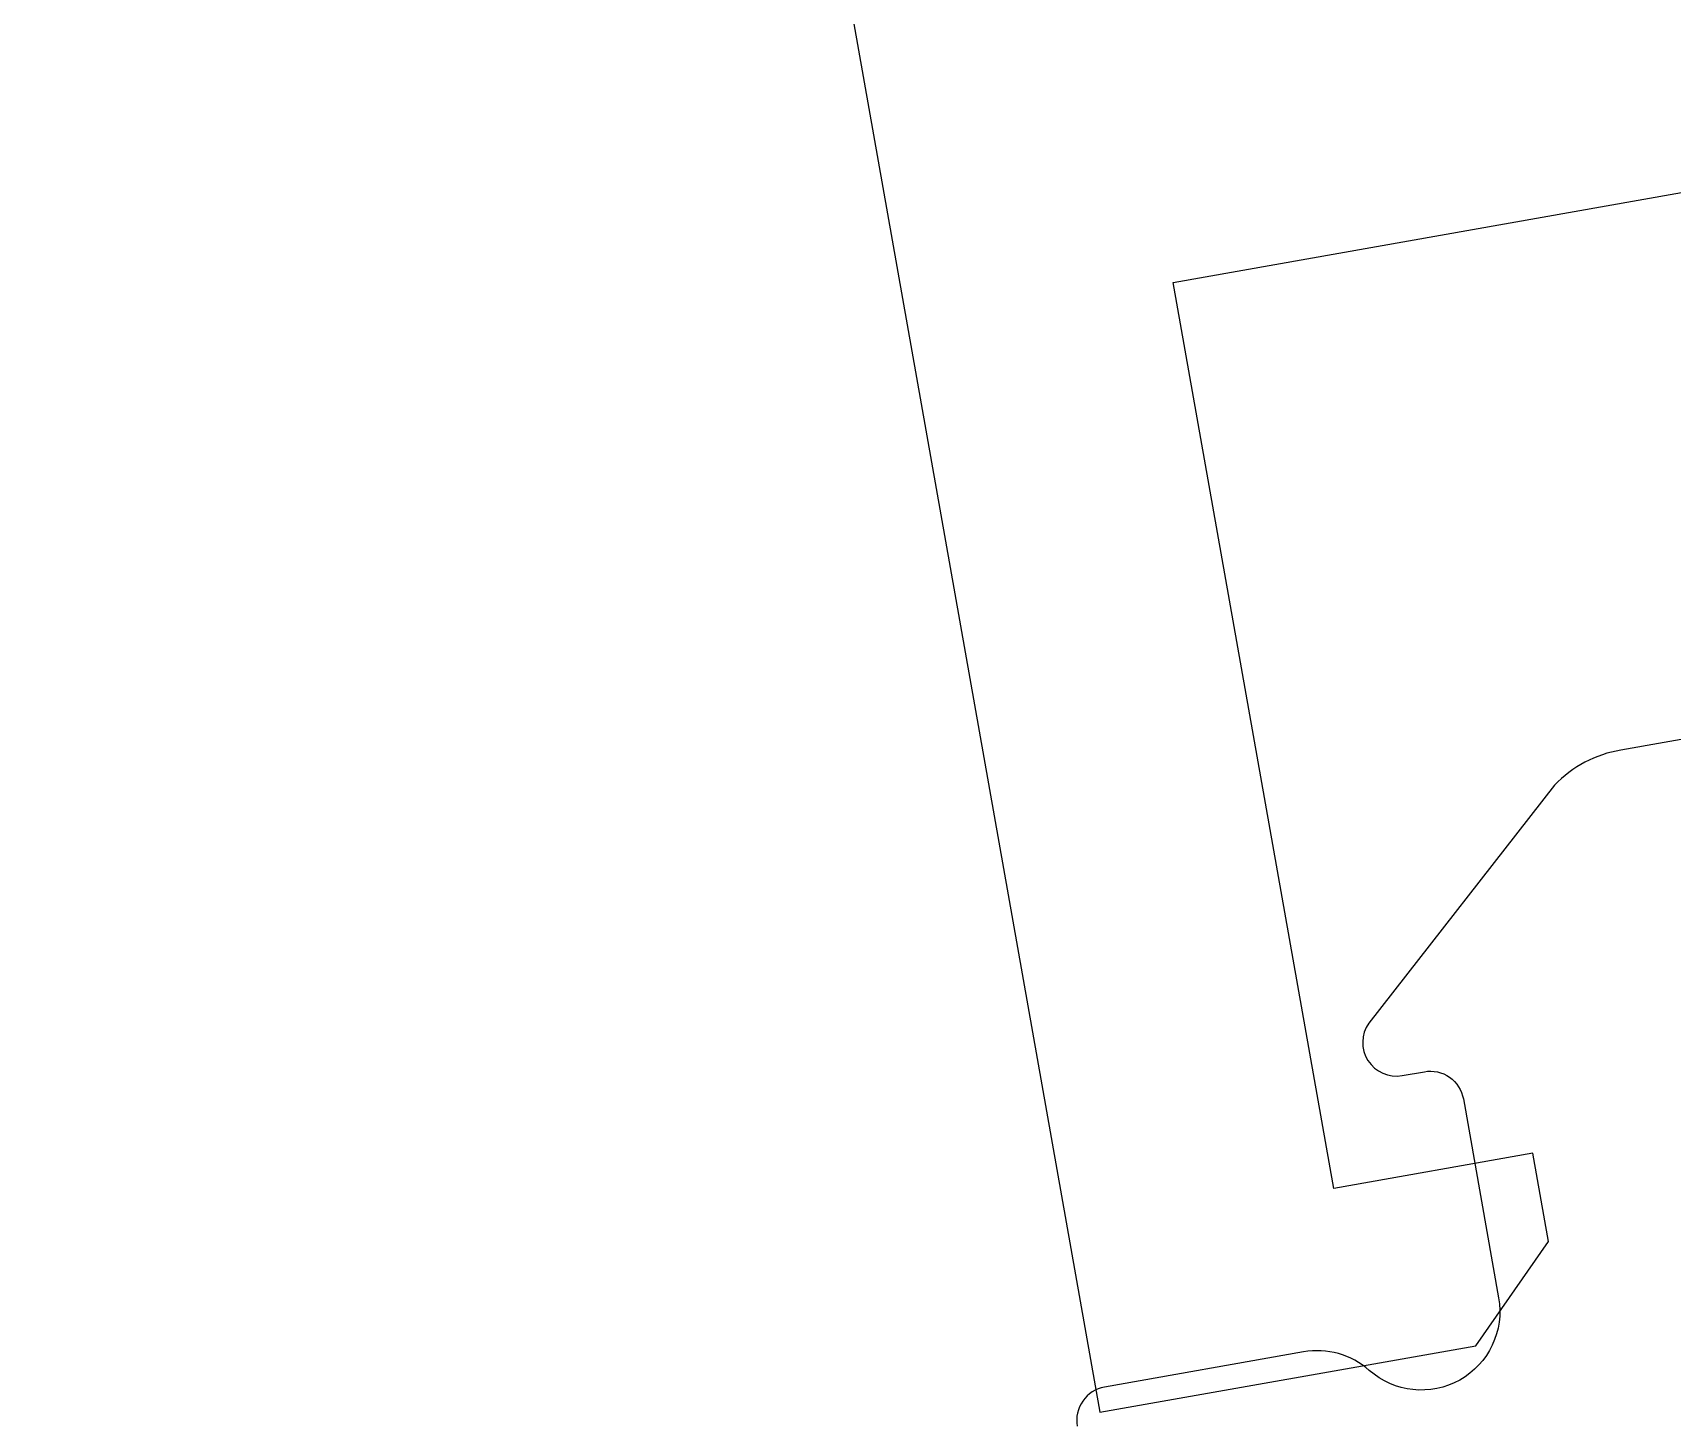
# Model space of a CAD drawing. Header units: millimetres. Extents: x -65527 to 8894748, y -37603 to 223697.
# Drawn here: x -31432.32 to -31423.42, y 101119.33 to 101126.86 of the extents above; entities that cross this region are included whole.
import ezdxf

# ---------------------------------------------------------------- set-up
doc = ezdxf.new("R2010")
doc.units = ezdxf.units.MM
doc.header["$LTSCALE"] = 10
doc.layers.add('Архитектура', color=251, linetype='Continuous')

msp = doc.modelspace()

# ---------------------------------------------------------------- linework, layer by layer
at = {"layer": 'Архитектура', "lineweight": 25, "transparency": 33554684}
msp.add_lwpolyline([(-31443.8008, 101216.8454), (-31426.5234, 101119.3636), (-31424.4826, 101119.7253), (-31424.0875, 101120.2906), (-31424.1726, 101120.7709), (-31425.2531, 101120.5794), (-31426.1255, 101125.5015), (-31422.4039, 101126.1611)], dxfattribs=at)
msp.add_lwpolyline([(-31443.8008, 101216.8454), (-31426.5234, 101119.3636), (-31424.4826, 101119.7253), (-31424.0875, 101120.2906), (-31424.1726, 101120.7709), (-31425.2531, 101120.5794), (-31426.1255, 101125.5015), (-31422.4039, 101126.1611)], dxfattribs=at)
msp.add_lwpolyline([(-31443.8008, 101216.8454), (-31426.5234, 101119.3636), (-31424.4826, 101119.7253), (-31424.0875, 101120.2906), (-31424.1726, 101120.7709), (-31425.2531, 101120.5794), (-31426.1255, 101125.5015), (-31422.4039, 101126.1611)], dxfattribs=at)
msp.add_lwpolyline([(-31443.8008, 101216.8454), (-31426.5234, 101119.3636), (-31424.4826, 101119.7253), (-31424.0875, 101120.2906), (-31424.1726, 101120.7709), (-31425.2531, 101120.5794), (-31426.1255, 101125.5015), (-31422.4039, 101126.1611)], dxfattribs=at)
msp.add_lwpolyline([(-31443.8008, 101216.8454), (-31426.5234, 101119.3636), (-31424.4826, 101119.7253), (-31424.0875, 101120.2906), (-31424.1726, 101120.7709), (-31425.2531, 101120.5794), (-31426.1255, 101125.5015), (-31422.4039, 101126.1611)], dxfattribs=at)
msp.add_lwpolyline([(-31443.8008, 101216.8454), (-31426.5234, 101119.3636), (-31424.4826, 101119.7253), (-31424.0875, 101120.2906), (-31424.1726, 101120.7709), (-31425.2531, 101120.5794), (-31426.1255, 101125.5015), (-31422.4039, 101126.1611)], dxfattribs=at)
msp.add_lwpolyline([(-31443.8008, 101216.8454), (-31426.5234, 101119.3636), (-31424.4826, 101119.7253), (-31424.0875, 101120.2906), (-31424.1726, 101120.7709), (-31425.2531, 101120.5794), (-31426.1255, 101125.5015), (-31422.4039, 101126.1611)], dxfattribs=at)
msp.add_lwpolyline([(-31443.8008, 101216.8454), (-31426.5234, 101119.3636), (-31424.4826, 101119.7253), (-31424.0875, 101120.2906), (-31424.1726, 101120.7709), (-31425.2531, 101120.5794), (-31426.1255, 101125.5015), (-31422.4039, 101126.1611)], dxfattribs=at)
msp.add_lwpolyline([(-31443.8008, 101216.8454), (-31426.5234, 101119.3636), (-31424.4826, 101119.7253), (-31424.0875, 101120.2906), (-31424.1726, 101120.7709), (-31425.2531, 101120.5794), (-31426.1255, 101125.5015), (-31422.4039, 101126.1611)], dxfattribs=at)
msp.add_lwpolyline([(-31443.8008, 101216.8454), (-31426.5234, 101119.3636), (-31424.4826, 101119.7253), (-31424.0875, 101120.2906), (-31424.1726, 101120.7709), (-31425.2531, 101120.5794), (-31426.1255, 101125.5015), (-31422.4039, 101126.1611)], dxfattribs=at)
msp.add_lwpolyline([(-31443.8008, 101216.8454), (-31426.5234, 101119.3636), (-31424.4826, 101119.7253), (-31424.0875, 101120.2906), (-31424.1726, 101120.7709), (-31425.2531, 101120.5794), (-31426.1255, 101125.5015), (-31422.4039, 101126.1611)], dxfattribs=at)
msp.add_lwpolyline([(-31443.8008, 101216.8454), (-31426.5234, 101119.3636), (-31424.4826, 101119.7253), (-31424.0875, 101120.2906), (-31424.1726, 101120.7709), (-31425.2531, 101120.5794), (-31426.1255, 101125.5015), (-31422.4039, 101126.1611)], dxfattribs=at)
msp.add_lwpolyline([(-31443.8008, 101216.8454), (-31426.5234, 101119.3636), (-31424.4826, 101119.7253), (-31424.0875, 101120.2906), (-31424.1726, 101120.7709), (-31425.2531, 101120.5794), (-31426.1255, 101125.5015), (-31422.4039, 101126.1611)], dxfattribs=at)
msp.add_lwpolyline([(-31443.8008, 101216.8454), (-31426.5234, 101119.3636), (-31424.4826, 101119.7253), (-31424.0875, 101120.2906), (-31424.1726, 101120.7709), (-31425.2531, 101120.5794), (-31426.1255, 101125.5015), (-31422.4039, 101126.1611)], dxfattribs=at)
msp.add_lwpolyline([(-31443.8008, 101216.8454), (-31426.5234, 101119.3636), (-31424.4826, 101119.7253), (-31424.0875, 101120.2906), (-31424.1726, 101120.7709), (-31425.2531, 101120.5794), (-31426.1255, 101125.5015), (-31422.4039, 101126.1611)], dxfattribs=at)
msp.add_lwpolyline([(-31443.8008, 101216.8454), (-31426.5234, 101119.3636), (-31424.4826, 101119.7253), (-31424.0875, 101120.2906), (-31424.1726, 101120.7709), (-31425.2531, 101120.5794), (-31426.1255, 101125.5015), (-31422.4039, 101126.1611)], dxfattribs=at)
msp.add_lwpolyline([(-31443.8008, 101216.8454), (-31426.5234, 101119.3636), (-31424.4826, 101119.7253), (-31424.0875, 101120.2906), (-31424.1726, 101120.7709), (-31425.2531, 101120.5794), (-31426.1255, 101125.5015), (-31422.4039, 101126.1611)], dxfattribs=at)
msp.add_lwpolyline([(-31443.8008, 101216.8454), (-31426.5234, 101119.3636), (-31424.4826, 101119.7253), (-31424.0875, 101120.2906), (-31424.1726, 101120.7709), (-31425.2531, 101120.5794), (-31426.1255, 101125.5015), (-31422.4039, 101126.1611)], dxfattribs=at)
msp.add_lwpolyline([(-31443.8008, 101216.8454), (-31426.5234, 101119.3636), (-31424.4826, 101119.7253), (-31424.0875, 101120.2906), (-31424.1726, 101120.7709), (-31425.2531, 101120.5794), (-31426.1255, 101125.5015), (-31422.4039, 101126.1611)], dxfattribs=at)
msp.add_lwpolyline([(-31443.8008, 101216.8454), (-31426.5234, 101119.3636), (-31424.4826, 101119.7253), (-31424.0875, 101120.2906), (-31424.1726, 101120.7709), (-31425.2531, 101120.5794), (-31426.1255, 101125.5015), (-31422.4039, 101126.1611)], dxfattribs=at)
msp.add_lwpolyline([(-31443.8008, 101216.8454), (-31426.5234, 101119.3636), (-31424.4826, 101119.7253), (-31424.0875, 101120.2906), (-31424.1726, 101120.7709), (-31425.2531, 101120.5794), (-31426.1255, 101125.5015), (-31422.4039, 101126.1611)], dxfattribs=at)
msp.add_lwpolyline([(-31443.8008, 101216.8454), (-31426.5234, 101119.3636), (-31424.4826, 101119.7253), (-31424.0875, 101120.2906), (-31424.1726, 101120.7709), (-31425.2531, 101120.5794), (-31426.1255, 101125.5015), (-31422.4039, 101126.1611)], dxfattribs=at)
msp.add_lwpolyline([(-31443.8008, 101216.8454), (-31426.5234, 101119.3636), (-31424.4826, 101119.7253), (-31424.0875, 101120.2906), (-31424.1726, 101120.7709), (-31425.2531, 101120.5794), (-31426.1255, 101125.5015), (-31422.4039, 101126.1611)], dxfattribs=at)
msp.add_lwpolyline([(-31443.8008, 101216.8454), (-31426.5234, 101119.3636), (-31424.4826, 101119.7253), (-31424.0875, 101120.2906), (-31424.1726, 101120.7709), (-31425.2531, 101120.5794), (-31426.1255, 101125.5015), (-31422.4039, 101126.1611)], dxfattribs=at)
msp.add_lwpolyline([(-31443.8008, 101216.8454), (-31426.5234, 101119.3636), (-31424.4826, 101119.7253), (-31424.0875, 101120.2906), (-31424.1726, 101120.7709), (-31425.2531, 101120.5794), (-31426.1255, 101125.5015), (-31422.4039, 101126.1611)], dxfattribs=at)
msp.add_lwpolyline([(-31443.8008, 101216.8454), (-31426.5234, 101119.3636), (-31424.4826, 101119.7253), (-31424.0875, 101120.2906), (-31424.1726, 101120.7709), (-31425.2531, 101120.5794), (-31426.1255, 101125.5015), (-31422.4039, 101126.1611)], dxfattribs=at)
msp.add_lwpolyline([(-31443.8008, 101216.8454), (-31426.5234, 101119.3636), (-31424.4826, 101119.7253), (-31424.0875, 101120.2906), (-31424.1726, 101120.7709), (-31425.2531, 101120.5794), (-31426.1255, 101125.5015), (-31422.4039, 101126.1611)], dxfattribs=at)
msp.add_lwpolyline([(-31443.8008, 101216.8454), (-31426.5234, 101119.3636), (-31424.4826, 101119.7253), (-31424.0875, 101120.2906), (-31424.1726, 101120.7709), (-31425.2531, 101120.5794), (-31426.1255, 101125.5015), (-31422.4039, 101126.1611)], dxfattribs=at)
msp.add_lwpolyline([(-31443.8008, 101216.8454), (-31426.5234, 101119.3636), (-31424.4826, 101119.7253), (-31424.0875, 101120.2906), (-31424.1726, 101120.7709), (-31425.2531, 101120.5794), (-31426.1255, 101125.5015), (-31422.4039, 101126.1611)], dxfattribs=at)
msp.add_lwpolyline([(-31443.8008, 101216.8454), (-31426.5234, 101119.3636), (-31424.4826, 101119.7253), (-31424.0875, 101120.2906), (-31424.1726, 101120.7709), (-31425.2531, 101120.5794), (-31426.1255, 101125.5015), (-31422.4039, 101126.1611)], dxfattribs=at)
msp.add_lwpolyline([(-31443.8008, 101216.8454), (-31426.5234, 101119.3636), (-31424.4826, 101119.7253), (-31424.0875, 101120.2906), (-31424.1726, 101120.7709), (-31425.2531, 101120.5794), (-31426.1255, 101125.5015), (-31422.4039, 101126.1611)], dxfattribs=at)
msp.add_lwpolyline([(-31443.8008, 101216.8454), (-31426.5234, 101119.3636), (-31424.4826, 101119.7253), (-31424.0875, 101120.2906), (-31424.1726, 101120.7709), (-31425.2531, 101120.5794), (-31426.1255, 101125.5015), (-31422.4039, 101126.1611)], dxfattribs=at)
msp.add_lwpolyline([(-31443.8008, 101216.8454), (-31426.5234, 101119.3636), (-31424.4826, 101119.7253), (-31424.0875, 101120.2906), (-31424.1726, 101120.7709), (-31425.2531, 101120.5794), (-31426.1255, 101125.5015), (-31422.4039, 101126.1611)], dxfattribs=at)
msp.add_lwpolyline([(-31443.8008, 101216.8454), (-31426.5234, 101119.3636), (-31424.4826, 101119.7253), (-31424.0875, 101120.2906), (-31424.1726, 101120.7709), (-31425.2531, 101120.5794), (-31426.1255, 101125.5015), (-31422.4039, 101126.1611)], dxfattribs=at)
msp.add_lwpolyline([(-31443.8008, 101216.8454), (-31426.5234, 101119.3636), (-31424.4826, 101119.7253), (-31424.0875, 101120.2906), (-31424.1726, 101120.7709), (-31425.2531, 101120.5794), (-31426.1255, 101125.5015), (-31422.4039, 101126.1611)], dxfattribs=at)
msp.add_lwpolyline([(-31443.8008, 101216.8454), (-31426.5234, 101119.3636), (-31424.4826, 101119.7253), (-31424.0875, 101120.2906), (-31424.1726, 101120.7709), (-31425.2531, 101120.5794), (-31426.1255, 101125.5015), (-31422.4039, 101126.1611)], dxfattribs=at)
msp.add_lwpolyline([(-31443.8008, 101216.8454), (-31426.5234, 101119.3636), (-31424.4826, 101119.7253), (-31424.0875, 101120.2906), (-31424.1726, 101120.7709), (-31425.2531, 101120.5794), (-31426.1255, 101125.5015), (-31422.4039, 101126.1611)], dxfattribs=at)
msp.add_lwpolyline([(-31443.8008, 101216.8454), (-31426.5234, 101119.3636), (-31424.4826, 101119.7253), (-31424.0875, 101120.2906), (-31424.1726, 101120.7709), (-31425.2531, 101120.5794), (-31426.1255, 101125.5015), (-31422.4039, 101126.1611)], dxfattribs=at)
msp.add_lwpolyline([(-31443.8008, 101216.8454), (-31426.5234, 101119.3636), (-31424.4826, 101119.7253), (-31424.0875, 101120.2906), (-31424.1726, 101120.7709), (-31425.2531, 101120.5794), (-31426.1255, 101125.5015), (-31422.4039, 101126.1611)], dxfattribs=at)
msp.add_lwpolyline([(-31443.8008, 101216.8454), (-31426.5234, 101119.3636), (-31424.4826, 101119.7253), (-31424.0875, 101120.2906), (-31424.1726, 101120.7709), (-31425.2531, 101120.5794), (-31426.1255, 101125.5015), (-31422.4039, 101126.1611)], dxfattribs=at)
msp.add_lwpolyline([(-31443.8008, 101216.8454), (-31426.5234, 101119.3636), (-31424.4826, 101119.7253), (-31424.0875, 101120.2906), (-31424.1726, 101120.7709), (-31425.2531, 101120.5794), (-31426.1255, 101125.5015), (-31422.4039, 101126.1611)], dxfattribs=at)
msp.add_lwpolyline([(-31443.8008, 101216.8454), (-31426.5234, 101119.3636), (-31424.4826, 101119.7253), (-31424.0875, 101120.2906), (-31424.1726, 101120.7709), (-31425.2531, 101120.5794), (-31426.1255, 101125.5015), (-31422.4039, 101126.1611)], dxfattribs=at)
msp.add_lwpolyline([(-31443.8008, 101216.8454), (-31426.5234, 101119.3636), (-31424.4826, 101119.7253), (-31424.0875, 101120.2906), (-31424.1726, 101120.7709), (-31425.2531, 101120.5794), (-31426.1255, 101125.5015), (-31422.4039, 101126.1611)], dxfattribs=at)
msp.add_lwpolyline([(-31443.8008, 101216.8454), (-31426.5234, 101119.3636), (-31424.4826, 101119.7253), (-31424.0875, 101120.2906), (-31424.1726, 101120.7709), (-31425.2531, 101120.5794), (-31426.1255, 101125.5015), (-31422.4039, 101126.1611)], dxfattribs=at)
msp.add_lwpolyline([(-31443.8008, 101216.8454), (-31426.5234, 101119.3636), (-31424.4826, 101119.7253), (-31424.0875, 101120.2906), (-31424.1726, 101120.7709), (-31425.2531, 101120.5794), (-31426.1255, 101125.5015), (-31422.4039, 101126.1611)], dxfattribs=at)
msp.add_lwpolyline([(-31443.8008, 101216.8454), (-31426.5234, 101119.3636), (-31424.4826, 101119.7253), (-31424.0875, 101120.2906), (-31424.1726, 101120.7709), (-31425.2531, 101120.5794), (-31426.1255, 101125.5015), (-31422.4039, 101126.1611)], dxfattribs=at)
msp.add_lwpolyline([(-31443.8008, 101216.8454), (-31426.5234, 101119.3636), (-31424.4826, 101119.7253), (-31424.0875, 101120.2906), (-31424.1726, 101120.7709), (-31425.2531, 101120.5794), (-31426.1255, 101125.5015), (-31422.4039, 101126.1611)], dxfattribs=at)
msp.add_lwpolyline([(-31443.8008, 101216.8454), (-31426.5234, 101119.3636), (-31424.4826, 101119.7253), (-31424.0875, 101120.2906), (-31424.1726, 101120.7709), (-31425.2531, 101120.5794), (-31426.1255, 101125.5015), (-31422.4039, 101126.1611)], dxfattribs=at)
msp.add_lwpolyline([(-31443.8008, 101216.8454), (-31426.5234, 101119.3636), (-31424.4826, 101119.7253), (-31424.0875, 101120.2906), (-31424.1726, 101120.7709), (-31425.2531, 101120.5794), (-31426.1255, 101125.5015), (-31422.4039, 101126.1611)], dxfattribs=at)
msp.add_lwpolyline([(-31414.1393, 101112.3668), (-31415.7096, 101121.2266, 0.414214), (-31415.9215, 101121.3748), (-31416.8695, 101121.2067, 0.228752), (-31417.1703, 101120.9897, -0.710164), (-31417.9658, 101121.1184), (-31418.1573, 101122.1989, -0.4144), (-31418.0091, 101122.4109), (-31417.8891, 101122.4321, 0.66825), (-31417.8163, 101122.7622), (-31419.2083, 101123.6298, 0.164348), (-31419.6122, 101123.6841), (-31423.6939, 101122.9607, 0.164348), (-31424.0546, 101122.7708), (-31425.0637, 101121.4776, 0.66825), (-31424.8819, 101121.1928), (-31424.7618, 101121.214, -0.4144), (-31424.5498, 101121.0659), (-31424.3583, 101119.9854, -0.710164), (-31425.0611, 101119.5912, 0.228752), (-31425.4182, 101119.6916), (-31426.4986, 101119.5001, 0.4144), (-31426.6468, 101119.2881)], format="xyb", dxfattribs=at)
msp.add_lwpolyline([(-31414.1393, 101112.3668), (-31415.7096, 101121.2266, 0.414214), (-31415.9215, 101121.3748), (-31416.8695, 101121.2067, 0.228752), (-31417.1703, 101120.9897, -0.710164), (-31417.9658, 101121.1184), (-31418.1573, 101122.1989, -0.4144), (-31418.0091, 101122.4109), (-31417.8891, 101122.4321, 0.66825), (-31417.8163, 101122.7622), (-31419.2083, 101123.6298, 0.164348), (-31419.6122, 101123.6841), (-31423.6939, 101122.9607, 0.164348), (-31424.0546, 101122.7708), (-31425.0637, 101121.4776, 0.66825), (-31424.8819, 101121.1928), (-31424.7618, 101121.214, -0.4144), (-31424.5498, 101121.0659), (-31424.3583, 101119.9854, -0.710164), (-31425.0611, 101119.5912, 0.228752), (-31425.4182, 101119.6916), (-31426.4986, 101119.5001, 0.4144), (-31426.6468, 101119.2881)], format="xyb", dxfattribs=at)
msp.add_lwpolyline([(-31414.1393, 101112.3668), (-31415.7096, 101121.2266, 0.414214), (-31415.9215, 101121.3748), (-31416.8695, 101121.2067, 0.228752), (-31417.1703, 101120.9897, -0.710164), (-31417.9658, 101121.1184), (-31418.1573, 101122.1989, -0.4144), (-31418.0091, 101122.4109), (-31417.8891, 101122.4321, 0.66825), (-31417.8163, 101122.7622), (-31419.2083, 101123.6298, 0.164348), (-31419.6122, 101123.6841), (-31423.6939, 101122.9607, 0.164348), (-31424.0546, 101122.7708), (-31425.0637, 101121.4776, 0.66825), (-31424.8819, 101121.1928), (-31424.7618, 101121.214, -0.4144), (-31424.5498, 101121.0659), (-31424.3583, 101119.9854, -0.710164), (-31425.0611, 101119.5912, 0.228752), (-31425.4182, 101119.6916), (-31426.4986, 101119.5001, 0.4144), (-31426.6468, 101119.2881)], format="xyb", dxfattribs=at)
msp.add_lwpolyline([(-31414.1393, 101112.3668), (-31415.7096, 101121.2266, 0.414214), (-31415.9215, 101121.3748), (-31416.8695, 101121.2067, 0.228752), (-31417.1703, 101120.9897, -0.710164), (-31417.9658, 101121.1184), (-31418.1573, 101122.1989, -0.4144), (-31418.0091, 101122.4109), (-31417.8891, 101122.4321, 0.66825), (-31417.8163, 101122.7622), (-31419.2083, 101123.6298, 0.164348), (-31419.6122, 101123.6841), (-31423.6939, 101122.9607, 0.164348), (-31424.0546, 101122.7708), (-31425.0637, 101121.4776, 0.66825), (-31424.8819, 101121.1928), (-31424.7618, 101121.214, -0.4144), (-31424.5498, 101121.0659), (-31424.3583, 101119.9854, -0.710164), (-31425.0611, 101119.5912, 0.228752), (-31425.4182, 101119.6916), (-31426.4986, 101119.5001, 0.4144), (-31426.6468, 101119.2881)], format="xyb", dxfattribs=at)
msp.add_lwpolyline([(-31414.1393, 101112.3668), (-31415.7096, 101121.2266, 0.414214), (-31415.9215, 101121.3748), (-31416.8695, 101121.2067, 0.228752), (-31417.1703, 101120.9897, -0.710164), (-31417.9658, 101121.1184), (-31418.1573, 101122.1989, -0.4144), (-31418.0091, 101122.4109), (-31417.8891, 101122.4321, 0.66825), (-31417.8163, 101122.7622), (-31419.2083, 101123.6298, 0.164348), (-31419.6122, 101123.6841), (-31423.6939, 101122.9607, 0.164348), (-31424.0546, 101122.7708), (-31425.0637, 101121.4776, 0.66825), (-31424.8819, 101121.1928), (-31424.7618, 101121.214, -0.4144), (-31424.5498, 101121.0659), (-31424.3583, 101119.9854, -0.710164), (-31425.0611, 101119.5912, 0.228752), (-31425.4182, 101119.6916), (-31426.4986, 101119.5001, 0.4144), (-31426.6468, 101119.2881)], format="xyb", dxfattribs=at)
msp.add_lwpolyline([(-31414.1393, 101112.3668), (-31415.7096, 101121.2266, 0.414214), (-31415.9215, 101121.3748), (-31416.8695, 101121.2067, 0.228752), (-31417.1703, 101120.9897, -0.710164), (-31417.9658, 101121.1184), (-31418.1573, 101122.1989, -0.4144), (-31418.0091, 101122.4109), (-31417.8891, 101122.4321, 0.66825), (-31417.8163, 101122.7622), (-31419.2083, 101123.6298, 0.164348), (-31419.6122, 101123.6841), (-31423.6939, 101122.9607, 0.164348), (-31424.0546, 101122.7708), (-31425.0637, 101121.4776, 0.66825), (-31424.8819, 101121.1928), (-31424.7618, 101121.214, -0.4144), (-31424.5498, 101121.0659), (-31424.3583, 101119.9854, -0.710164), (-31425.0611, 101119.5912, 0.228752), (-31425.4182, 101119.6916), (-31426.4986, 101119.5001, 0.4144), (-31426.6468, 101119.2881)], format="xyb", dxfattribs=at)
msp.add_lwpolyline([(-31414.1393, 101112.3668), (-31415.7096, 101121.2266, 0.414214), (-31415.9215, 101121.3748), (-31416.8695, 101121.2067, 0.228752), (-31417.1703, 101120.9897, -0.710164), (-31417.9658, 101121.1184), (-31418.1573, 101122.1989, -0.4144), (-31418.0091, 101122.4109), (-31417.8891, 101122.4321, 0.66825), (-31417.8163, 101122.7622), (-31419.2083, 101123.6298, 0.164348), (-31419.6122, 101123.6841), (-31423.6939, 101122.9607, 0.164348), (-31424.0546, 101122.7708), (-31425.0637, 101121.4776, 0.66825), (-31424.8819, 101121.1928), (-31424.7618, 101121.214, -0.4144), (-31424.5498, 101121.0659), (-31424.3583, 101119.9854, -0.710164), (-31425.0611, 101119.5912, 0.228752), (-31425.4182, 101119.6916), (-31426.4986, 101119.5001, 0.4144), (-31426.6468, 101119.2881)], format="xyb", dxfattribs=at)
msp.add_lwpolyline([(-31414.1393, 101112.3668), (-31415.7096, 101121.2266, 0.414214), (-31415.9215, 101121.3748), (-31416.8695, 101121.2067, 0.228752), (-31417.1703, 101120.9897, -0.710164), (-31417.9658, 101121.1184), (-31418.1573, 101122.1989, -0.4144), (-31418.0091, 101122.4109), (-31417.8891, 101122.4321, 0.66825), (-31417.8163, 101122.7622), (-31419.2083, 101123.6298, 0.164348), (-31419.6122, 101123.6841), (-31423.6939, 101122.9607, 0.164348), (-31424.0546, 101122.7708), (-31425.0637, 101121.4776, 0.66825), (-31424.8819, 101121.1928), (-31424.7618, 101121.214, -0.4144), (-31424.5498, 101121.0659), (-31424.3583, 101119.9854, -0.710164), (-31425.0611, 101119.5912, 0.228752), (-31425.4182, 101119.6916), (-31426.4986, 101119.5001, 0.4144), (-31426.6468, 101119.2881)], format="xyb", dxfattribs=at)
msp.add_lwpolyline([(-31414.1393, 101112.3668), (-31415.7096, 101121.2266, 0.414214), (-31415.9215, 101121.3748), (-31416.8695, 101121.2067, 0.228752), (-31417.1703, 101120.9897, -0.710164), (-31417.9658, 101121.1184), (-31418.1573, 101122.1989, -0.4144), (-31418.0091, 101122.4109), (-31417.8891, 101122.4321, 0.66825), (-31417.8163, 101122.7622), (-31419.2083, 101123.6298, 0.164348), (-31419.6122, 101123.6841), (-31423.6939, 101122.9607, 0.164348), (-31424.0546, 101122.7708), (-31425.0637, 101121.4776, 0.66825), (-31424.8819, 101121.1928), (-31424.7618, 101121.214, -0.4144), (-31424.5498, 101121.0659), (-31424.3583, 101119.9854, -0.710164), (-31425.0611, 101119.5912, 0.228752), (-31425.4182, 101119.6916), (-31426.4986, 101119.5001, 0.4144), (-31426.6468, 101119.2881)], format="xyb", dxfattribs=at)
msp.add_lwpolyline([(-31414.1393, 101112.3668), (-31415.7096, 101121.2266, 0.414214), (-31415.9215, 101121.3748), (-31416.8695, 101121.2067, 0.228752), (-31417.1703, 101120.9897, -0.710164), (-31417.9658, 101121.1184), (-31418.1573, 101122.1989, -0.4144), (-31418.0091, 101122.4109), (-31417.8891, 101122.4321, 0.66825), (-31417.8163, 101122.7622), (-31419.2083, 101123.6298, 0.164348), (-31419.6122, 101123.6841), (-31423.6939, 101122.9607, 0.164348), (-31424.0546, 101122.7708), (-31425.0637, 101121.4776, 0.66825), (-31424.8819, 101121.1928), (-31424.7618, 101121.214, -0.4144), (-31424.5498, 101121.0659), (-31424.3583, 101119.9854, -0.710164), (-31425.0611, 101119.5912, 0.228752), (-31425.4182, 101119.6916), (-31426.4986, 101119.5001, 0.4144), (-31426.6468, 101119.2881)], format="xyb", dxfattribs=at)
msp.add_lwpolyline([(-31414.1393, 101112.3668), (-31415.7096, 101121.2266, 0.414214), (-31415.9215, 101121.3748), (-31416.8695, 101121.2067, 0.228752), (-31417.1703, 101120.9897, -0.710164), (-31417.9658, 101121.1184), (-31418.1573, 101122.1989, -0.4144), (-31418.0091, 101122.4109), (-31417.8891, 101122.4321, 0.66825), (-31417.8163, 101122.7622), (-31419.2083, 101123.6298, 0.164348), (-31419.6122, 101123.6841), (-31423.6939, 101122.9607, 0.164348), (-31424.0546, 101122.7708), (-31425.0637, 101121.4776, 0.66825), (-31424.8819, 101121.1928), (-31424.7618, 101121.214, -0.4144), (-31424.5498, 101121.0659), (-31424.3583, 101119.9854, -0.710164), (-31425.0611, 101119.5912, 0.228752), (-31425.4182, 101119.6916), (-31426.4986, 101119.5001, 0.4144), (-31426.6468, 101119.2881)], format="xyb", dxfattribs=at)
msp.add_lwpolyline([(-31414.1393, 101112.3668), (-31415.7096, 101121.2266, 0.414214), (-31415.9215, 101121.3748), (-31416.8695, 101121.2067, 0.228752), (-31417.1703, 101120.9897, -0.710164), (-31417.9658, 101121.1184), (-31418.1573, 101122.1989, -0.4144), (-31418.0091, 101122.4109), (-31417.8891, 101122.4321, 0.66825), (-31417.8163, 101122.7622), (-31419.2083, 101123.6298, 0.164348), (-31419.6122, 101123.6841), (-31423.6939, 101122.9607, 0.164348), (-31424.0546, 101122.7708), (-31425.0637, 101121.4776, 0.66825), (-31424.8819, 101121.1928), (-31424.7618, 101121.214, -0.4144), (-31424.5498, 101121.0659), (-31424.3583, 101119.9854, -0.710164), (-31425.0611, 101119.5912, 0.228752), (-31425.4182, 101119.6916), (-31426.4986, 101119.5001, 0.4144), (-31426.6468, 101119.2881)], format="xyb", dxfattribs=at)
msp.add_lwpolyline([(-31414.1393, 101112.3668), (-31415.7096, 101121.2266, 0.414214), (-31415.9215, 101121.3748), (-31416.8695, 101121.2067, 0.228752), (-31417.1703, 101120.9897, -0.710164), (-31417.9658, 101121.1184), (-31418.1573, 101122.1989, -0.4144), (-31418.0091, 101122.4109), (-31417.8891, 101122.4321, 0.66825), (-31417.8163, 101122.7622), (-31419.2083, 101123.6298, 0.164348), (-31419.6122, 101123.6841), (-31423.6939, 101122.9607, 0.164348), (-31424.0546, 101122.7708), (-31425.0637, 101121.4776, 0.66825), (-31424.8819, 101121.1928), (-31424.7618, 101121.214, -0.4144), (-31424.5498, 101121.0659), (-31424.3583, 101119.9854, -0.710164), (-31425.0611, 101119.5912, 0.228752), (-31425.4182, 101119.6916), (-31426.4986, 101119.5001, 0.4144), (-31426.6468, 101119.2881)], format="xyb", dxfattribs=at)
msp.add_lwpolyline([(-31414.1393, 101112.3668), (-31415.7096, 101121.2266, 0.414214), (-31415.9215, 101121.3748), (-31416.8695, 101121.2067, 0.228752), (-31417.1703, 101120.9897, -0.710164), (-31417.9658, 101121.1184), (-31418.1573, 101122.1989, -0.4144), (-31418.0091, 101122.4109), (-31417.8891, 101122.4321, 0.66825), (-31417.8163, 101122.7622), (-31419.2083, 101123.6298, 0.164348), (-31419.6122, 101123.6841), (-31423.6939, 101122.9607, 0.164348), (-31424.0546, 101122.7708), (-31425.0637, 101121.4776, 0.66825), (-31424.8819, 101121.1928), (-31424.7618, 101121.214, -0.4144), (-31424.5498, 101121.0659), (-31424.3583, 101119.9854, -0.710164), (-31425.0611, 101119.5912, 0.228752), (-31425.4182, 101119.6916), (-31426.4986, 101119.5001, 0.4144), (-31426.6468, 101119.2881)], format="xyb", dxfattribs=at)
msp.add_lwpolyline([(-31414.1393, 101112.3668), (-31415.7096, 101121.2266, 0.414214), (-31415.9215, 101121.3748), (-31416.8695, 101121.2067, 0.228752), (-31417.1703, 101120.9897, -0.710164), (-31417.9658, 101121.1184), (-31418.1573, 101122.1989, -0.4144), (-31418.0091, 101122.4109), (-31417.8891, 101122.4321, 0.66825), (-31417.8163, 101122.7622), (-31419.2083, 101123.6298, 0.164348), (-31419.6122, 101123.6841), (-31423.6939, 101122.9607, 0.164348), (-31424.0546, 101122.7708), (-31425.0637, 101121.4776, 0.66825), (-31424.8819, 101121.1928), (-31424.7618, 101121.214, -0.4144), (-31424.5498, 101121.0659), (-31424.3583, 101119.9854, -0.710164), (-31425.0611, 101119.5912, 0.228752), (-31425.4182, 101119.6916), (-31426.4986, 101119.5001, 0.4144), (-31426.6468, 101119.2881)], format="xyb", dxfattribs=at)
msp.add_lwpolyline([(-31414.1393, 101112.3668), (-31415.7096, 101121.2266, 0.414214), (-31415.9215, 101121.3748), (-31416.8695, 101121.2067, 0.228752), (-31417.1703, 101120.9897, -0.710164), (-31417.9658, 101121.1184), (-31418.1573, 101122.1989, -0.4144), (-31418.0091, 101122.4109), (-31417.8891, 101122.4321, 0.66825), (-31417.8163, 101122.7622), (-31419.2083, 101123.6298, 0.164348), (-31419.6122, 101123.6841), (-31423.6939, 101122.9607, 0.164348), (-31424.0546, 101122.7708), (-31425.0637, 101121.4776, 0.66825), (-31424.8819, 101121.1928), (-31424.7618, 101121.214, -0.4144), (-31424.5498, 101121.0659), (-31424.3583, 101119.9854, -0.710164), (-31425.0611, 101119.5912, 0.228752), (-31425.4182, 101119.6916), (-31426.4986, 101119.5001, 0.4144), (-31426.6468, 101119.2881)], format="xyb", dxfattribs=at)
msp.add_lwpolyline([(-31414.1393, 101112.3668), (-31415.7096, 101121.2266, 0.414214), (-31415.9215, 101121.3748), (-31416.8695, 101121.2067, 0.228752), (-31417.1703, 101120.9897, -0.710164), (-31417.9658, 101121.1184), (-31418.1573, 101122.1989, -0.4144), (-31418.0091, 101122.4109), (-31417.8891, 101122.4321, 0.66825), (-31417.8163, 101122.7622), (-31419.2083, 101123.6298, 0.164348), (-31419.6122, 101123.6841), (-31423.6939, 101122.9607, 0.164348), (-31424.0546, 101122.7708), (-31425.0637, 101121.4776, 0.66825), (-31424.8819, 101121.1928), (-31424.7618, 101121.214, -0.4144), (-31424.5498, 101121.0659), (-31424.3583, 101119.9854, -0.710164), (-31425.0611, 101119.5912, 0.228752), (-31425.4182, 101119.6916), (-31426.4986, 101119.5001, 0.4144), (-31426.6468, 101119.2881)], format="xyb", dxfattribs=at)
msp.add_lwpolyline([(-31414.1393, 101112.3668), (-31415.7096, 101121.2266, 0.414214), (-31415.9215, 101121.3748), (-31416.8695, 101121.2067, 0.228752), (-31417.1703, 101120.9897, -0.710164), (-31417.9658, 101121.1184), (-31418.1573, 101122.1989, -0.4144), (-31418.0091, 101122.4109), (-31417.8891, 101122.4321, 0.66825), (-31417.8163, 101122.7622), (-31419.2083, 101123.6298, 0.164348), (-31419.6122, 101123.6841), (-31423.6939, 101122.9607, 0.164348), (-31424.0546, 101122.7708), (-31425.0637, 101121.4776, 0.66825), (-31424.8819, 101121.1928), (-31424.7618, 101121.214, -0.4144), (-31424.5498, 101121.0659), (-31424.3583, 101119.9854, -0.710164), (-31425.0611, 101119.5912, 0.228752), (-31425.4182, 101119.6916), (-31426.4986, 101119.5001, 0.4144), (-31426.6468, 101119.2881)], format="xyb", dxfattribs=at)
msp.add_lwpolyline([(-31414.1393, 101112.3668), (-31415.7096, 101121.2266, 0.414214), (-31415.9215, 101121.3748), (-31416.8695, 101121.2067, 0.228752), (-31417.1703, 101120.9897, -0.710164), (-31417.9658, 101121.1184), (-31418.1573, 101122.1989, -0.4144), (-31418.0091, 101122.4109), (-31417.8891, 101122.4321, 0.66825), (-31417.8163, 101122.7622), (-31419.2083, 101123.6298, 0.164348), (-31419.6122, 101123.6841), (-31423.6939, 101122.9607, 0.164348), (-31424.0546, 101122.7708), (-31425.0637, 101121.4776, 0.66825), (-31424.8819, 101121.1928), (-31424.7618, 101121.214, -0.4144), (-31424.5498, 101121.0659), (-31424.3583, 101119.9854, -0.710164), (-31425.0611, 101119.5912, 0.228752), (-31425.4182, 101119.6916), (-31426.4986, 101119.5001, 0.4144), (-31426.6468, 101119.2881)], format="xyb", dxfattribs=at)
msp.add_lwpolyline([(-31414.1393, 101112.3668), (-31415.7096, 101121.2266, 0.414214), (-31415.9215, 101121.3748), (-31416.8695, 101121.2067, 0.228752), (-31417.1703, 101120.9897, -0.710164), (-31417.9658, 101121.1184), (-31418.1573, 101122.1989, -0.4144), (-31418.0091, 101122.4109), (-31417.8891, 101122.4321, 0.66825), (-31417.8163, 101122.7622), (-31419.2083, 101123.6298, 0.164348), (-31419.6122, 101123.6841), (-31423.6939, 101122.9607, 0.164348), (-31424.0546, 101122.7708), (-31425.0637, 101121.4776, 0.66825), (-31424.8819, 101121.1928), (-31424.7618, 101121.214, -0.4144), (-31424.5498, 101121.0659), (-31424.3583, 101119.9854, -0.710164), (-31425.0611, 101119.5912, 0.228752), (-31425.4182, 101119.6916), (-31426.4986, 101119.5001, 0.4144), (-31426.6468, 101119.2881)], format="xyb", dxfattribs=at)
msp.add_lwpolyline([(-31414.1393, 101112.3668), (-31415.7096, 101121.2266, 0.414214), (-31415.9215, 101121.3748), (-31416.8695, 101121.2067, 0.228752), (-31417.1703, 101120.9897, -0.710164), (-31417.9658, 101121.1184), (-31418.1573, 101122.1989, -0.4144), (-31418.0091, 101122.4109), (-31417.8891, 101122.4321, 0.66825), (-31417.8163, 101122.7622), (-31419.2083, 101123.6298, 0.164348), (-31419.6122, 101123.6841), (-31423.6939, 101122.9607, 0.164348), (-31424.0546, 101122.7708), (-31425.0637, 101121.4776, 0.66825), (-31424.8819, 101121.1928), (-31424.7618, 101121.214, -0.4144), (-31424.5498, 101121.0659), (-31424.3583, 101119.9854, -0.710164), (-31425.0611, 101119.5912, 0.228752), (-31425.4182, 101119.6916), (-31426.4986, 101119.5001, 0.4144), (-31426.6468, 101119.2881)], format="xyb", dxfattribs=at)
msp.add_lwpolyline([(-31414.1393, 101112.3668), (-31415.7096, 101121.2266, 0.414214), (-31415.9215, 101121.3748), (-31416.8695, 101121.2067, 0.228752), (-31417.1703, 101120.9897, -0.710164), (-31417.9658, 101121.1184), (-31418.1573, 101122.1989, -0.4144), (-31418.0091, 101122.4109), (-31417.8891, 101122.4321, 0.66825), (-31417.8163, 101122.7622), (-31419.2083, 101123.6298, 0.164348), (-31419.6122, 101123.6841), (-31423.6939, 101122.9607, 0.164348), (-31424.0546, 101122.7708), (-31425.0637, 101121.4776, 0.66825), (-31424.8819, 101121.1928), (-31424.7618, 101121.214, -0.4144), (-31424.5498, 101121.0659), (-31424.3583, 101119.9854, -0.710164), (-31425.0611, 101119.5912, 0.228752), (-31425.4182, 101119.6916), (-31426.4986, 101119.5001, 0.4144), (-31426.6468, 101119.2881)], format="xyb", dxfattribs=at)
msp.add_lwpolyline([(-31414.1393, 101112.3668), (-31415.7096, 101121.2266, 0.414214), (-31415.9215, 101121.3748), (-31416.8695, 101121.2067, 0.228752), (-31417.1703, 101120.9897, -0.710164), (-31417.9658, 101121.1184), (-31418.1573, 101122.1989, -0.4144), (-31418.0091, 101122.4109), (-31417.8891, 101122.4321, 0.66825), (-31417.8163, 101122.7622), (-31419.2083, 101123.6298, 0.164348), (-31419.6122, 101123.6841), (-31423.6939, 101122.9607, 0.164348), (-31424.0546, 101122.7708), (-31425.0637, 101121.4776, 0.66825), (-31424.8819, 101121.1928), (-31424.7618, 101121.214, -0.4144), (-31424.5498, 101121.0659), (-31424.3583, 101119.9854, -0.710164), (-31425.0611, 101119.5912, 0.228752), (-31425.4182, 101119.6916), (-31426.4986, 101119.5001, 0.4144), (-31426.6468, 101119.2881)], format="xyb", dxfattribs=at)
msp.add_lwpolyline([(-31414.1393, 101112.3668), (-31415.7096, 101121.2266, 0.414214), (-31415.9215, 101121.3748), (-31416.8695, 101121.2067, 0.228752), (-31417.1703, 101120.9897, -0.710164), (-31417.9658, 101121.1184), (-31418.1573, 101122.1989, -0.4144), (-31418.0091, 101122.4109), (-31417.8891, 101122.4321, 0.66825), (-31417.8163, 101122.7622), (-31419.2083, 101123.6298, 0.164348), (-31419.6122, 101123.6841), (-31423.6939, 101122.9607, 0.164348), (-31424.0546, 101122.7708), (-31425.0637, 101121.4776, 0.66825), (-31424.8819, 101121.1928), (-31424.7618, 101121.214, -0.4144), (-31424.5498, 101121.0659), (-31424.3583, 101119.9854, -0.710164), (-31425.0611, 101119.5912, 0.228752), (-31425.4182, 101119.6916), (-31426.4986, 101119.5001, 0.4144), (-31426.6468, 101119.2881)], format="xyb", dxfattribs=at)
msp.add_lwpolyline([(-31414.1393, 101112.3668), (-31415.7096, 101121.2266, 0.414214), (-31415.9215, 101121.3748), (-31416.8695, 101121.2067, 0.228752), (-31417.1703, 101120.9897, -0.710164), (-31417.9658, 101121.1184), (-31418.1573, 101122.1989, -0.4144), (-31418.0091, 101122.4109), (-31417.8891, 101122.4321, 0.66825), (-31417.8163, 101122.7622), (-31419.2083, 101123.6298, 0.164348), (-31419.6122, 101123.6841), (-31423.6939, 101122.9607, 0.164348), (-31424.0546, 101122.7708), (-31425.0637, 101121.4776, 0.66825), (-31424.8819, 101121.1928), (-31424.7618, 101121.214, -0.4144), (-31424.5498, 101121.0659), (-31424.3583, 101119.9854, -0.710164), (-31425.0611, 101119.5912, 0.228752), (-31425.4182, 101119.6916), (-31426.4986, 101119.5001, 0.4144), (-31426.6468, 101119.2881)], format="xyb", dxfattribs=at)
msp.add_lwpolyline([(-31414.1393, 101112.3668), (-31415.7096, 101121.2266, 0.414214), (-31415.9215, 101121.3748), (-31416.8695, 101121.2067, 0.228752), (-31417.1703, 101120.9897, -0.710164), (-31417.9658, 101121.1184), (-31418.1573, 101122.1989, -0.4144), (-31418.0091, 101122.4109), (-31417.8891, 101122.4321, 0.66825), (-31417.8163, 101122.7622), (-31419.2083, 101123.6298, 0.164348), (-31419.6122, 101123.6841), (-31423.6939, 101122.9607, 0.164348), (-31424.0546, 101122.7708), (-31425.0637, 101121.4776, 0.66825), (-31424.8819, 101121.1928), (-31424.7618, 101121.214, -0.4144), (-31424.5498, 101121.0659), (-31424.3583, 101119.9854, -0.710164), (-31425.0611, 101119.5912, 0.228752), (-31425.4182, 101119.6916), (-31426.4986, 101119.5001, 0.4144), (-31426.6468, 101119.2881)], format="xyb", dxfattribs=at)
msp.add_lwpolyline([(-31414.1393, 101112.3668), (-31415.7096, 101121.2266, 0.414214), (-31415.9215, 101121.3748), (-31416.8695, 101121.2067, 0.228752), (-31417.1703, 101120.9897, -0.710164), (-31417.9658, 101121.1184), (-31418.1573, 101122.1989, -0.4144), (-31418.0091, 101122.4109), (-31417.8891, 101122.4321, 0.66825), (-31417.8163, 101122.7622), (-31419.2083, 101123.6298, 0.164348), (-31419.6122, 101123.6841), (-31423.6939, 101122.9607, 0.164348), (-31424.0546, 101122.7708), (-31425.0637, 101121.4776, 0.66825), (-31424.8819, 101121.1928), (-31424.7618, 101121.214, -0.4144), (-31424.5498, 101121.0659), (-31424.3583, 101119.9854, -0.710164), (-31425.0611, 101119.5912, 0.228752), (-31425.4182, 101119.6916), (-31426.4986, 101119.5001, 0.4144), (-31426.6468, 101119.2881)], format="xyb", dxfattribs=at)
msp.add_lwpolyline([(-31414.1393, 101112.3668), (-31415.7096, 101121.2266, 0.414214), (-31415.9215, 101121.3748), (-31416.8695, 101121.2067, 0.228752), (-31417.1703, 101120.9897, -0.710164), (-31417.9658, 101121.1184), (-31418.1573, 101122.1989, -0.4144), (-31418.0091, 101122.4109), (-31417.8891, 101122.4321, 0.66825), (-31417.8163, 101122.7622), (-31419.2083, 101123.6298, 0.164348), (-31419.6122, 101123.6841), (-31423.6939, 101122.9607, 0.164348), (-31424.0546, 101122.7708), (-31425.0637, 101121.4776, 0.66825), (-31424.8819, 101121.1928), (-31424.7618, 101121.214, -0.4144), (-31424.5498, 101121.0659), (-31424.3583, 101119.9854, -0.710164), (-31425.0611, 101119.5912, 0.228752), (-31425.4182, 101119.6916), (-31426.4986, 101119.5001, 0.4144), (-31426.6468, 101119.2881)], format="xyb", dxfattribs=at)
msp.add_lwpolyline([(-31414.1393, 101112.3668), (-31415.7096, 101121.2266, 0.414214), (-31415.9215, 101121.3748), (-31416.8695, 101121.2067, 0.228752), (-31417.1703, 101120.9897, -0.710164), (-31417.9658, 101121.1184), (-31418.1573, 101122.1989, -0.4144), (-31418.0091, 101122.4109), (-31417.8891, 101122.4321, 0.66825), (-31417.8163, 101122.7622), (-31419.2083, 101123.6298, 0.164348), (-31419.6122, 101123.6841), (-31423.6939, 101122.9607, 0.164348), (-31424.0546, 101122.7708), (-31425.0637, 101121.4776, 0.66825), (-31424.8819, 101121.1928), (-31424.7618, 101121.214, -0.4144), (-31424.5498, 101121.0659), (-31424.3583, 101119.9854, -0.710164), (-31425.0611, 101119.5912, 0.228752), (-31425.4182, 101119.6916), (-31426.4986, 101119.5001, 0.4144), (-31426.6468, 101119.2881)], format="xyb", dxfattribs=at)
msp.add_lwpolyline([(-31414.1393, 101112.3668), (-31415.7096, 101121.2266, 0.414214), (-31415.9215, 101121.3748), (-31416.8695, 101121.2067, 0.228752), (-31417.1703, 101120.9897, -0.710164), (-31417.9658, 101121.1184), (-31418.1573, 101122.1989, -0.4144), (-31418.0091, 101122.4109), (-31417.8891, 101122.4321, 0.66825), (-31417.8163, 101122.7622), (-31419.2083, 101123.6298, 0.164348), (-31419.6122, 101123.6841), (-31423.6939, 101122.9607, 0.164348), (-31424.0546, 101122.7708), (-31425.0637, 101121.4776, 0.66825), (-31424.8819, 101121.1928), (-31424.7618, 101121.214, -0.4144), (-31424.5498, 101121.0659), (-31424.3583, 101119.9854, -0.710164), (-31425.0611, 101119.5912, 0.228752), (-31425.4182, 101119.6916), (-31426.4986, 101119.5001, 0.4144), (-31426.6468, 101119.2881)], format="xyb", dxfattribs=at)
msp.add_lwpolyline([(-31414.1393, 101112.3668), (-31415.7096, 101121.2266, 0.414214), (-31415.9215, 101121.3748), (-31416.8695, 101121.2067, 0.228752), (-31417.1703, 101120.9897, -0.710164), (-31417.9658, 101121.1184), (-31418.1573, 101122.1989, -0.4144), (-31418.0091, 101122.4109), (-31417.8891, 101122.4321, 0.66825), (-31417.8163, 101122.7622), (-31419.2083, 101123.6298, 0.164348), (-31419.6122, 101123.6841), (-31423.6939, 101122.9607, 0.164348), (-31424.0546, 101122.7708), (-31425.0637, 101121.4776, 0.66825), (-31424.8819, 101121.1928), (-31424.7618, 101121.214, -0.4144), (-31424.5498, 101121.0659), (-31424.3583, 101119.9854, -0.710164), (-31425.0611, 101119.5912, 0.228752), (-31425.4182, 101119.6916), (-31426.4986, 101119.5001, 0.4144), (-31426.6468, 101119.2881)], format="xyb", dxfattribs=at)
msp.add_lwpolyline([(-31414.1393, 101112.3668), (-31415.7096, 101121.2266, 0.414214), (-31415.9215, 101121.3748), (-31416.8695, 101121.2067, 0.228752), (-31417.1703, 101120.9897, -0.710164), (-31417.9658, 101121.1184), (-31418.1573, 101122.1989, -0.4144), (-31418.0091, 101122.4109), (-31417.8891, 101122.4321, 0.66825), (-31417.8163, 101122.7622), (-31419.2083, 101123.6298, 0.164348), (-31419.6122, 101123.6841), (-31423.6939, 101122.9607, 0.164348), (-31424.0546, 101122.7708), (-31425.0637, 101121.4776, 0.66825), (-31424.8819, 101121.1928), (-31424.7618, 101121.214, -0.4144), (-31424.5498, 101121.0659), (-31424.3583, 101119.9854, -0.710164), (-31425.0611, 101119.5912, 0.228752), (-31425.4182, 101119.6916), (-31426.4986, 101119.5001, 0.4144), (-31426.6468, 101119.2881)], format="xyb", dxfattribs=at)
msp.add_lwpolyline([(-31414.1393, 101112.3668), (-31415.7096, 101121.2266, 0.414214), (-31415.9215, 101121.3748), (-31416.8695, 101121.2067, 0.228752), (-31417.1703, 101120.9897, -0.710164), (-31417.9658, 101121.1184), (-31418.1573, 101122.1989, -0.4144), (-31418.0091, 101122.4109), (-31417.8891, 101122.4321, 0.66825), (-31417.8163, 101122.7622), (-31419.2083, 101123.6298, 0.164348), (-31419.6122, 101123.6841), (-31423.6939, 101122.9607, 0.164348), (-31424.0546, 101122.7708), (-31425.0637, 101121.4776, 0.66825), (-31424.8819, 101121.1928), (-31424.7618, 101121.214, -0.4144), (-31424.5498, 101121.0659), (-31424.3583, 101119.9854, -0.710164), (-31425.0611, 101119.5912, 0.228752), (-31425.4182, 101119.6916), (-31426.4986, 101119.5001, 0.4144), (-31426.6468, 101119.2881)], format="xyb", dxfattribs=at)
msp.add_lwpolyline([(-31414.1393, 101112.3668), (-31415.7096, 101121.2266, 0.414214), (-31415.9215, 101121.3748), (-31416.8695, 101121.2067, 0.228752), (-31417.1703, 101120.9897, -0.710164), (-31417.9658, 101121.1184), (-31418.1573, 101122.1989, -0.4144), (-31418.0091, 101122.4109), (-31417.8891, 101122.4321, 0.66825), (-31417.8163, 101122.7622), (-31419.2083, 101123.6298, 0.164348), (-31419.6122, 101123.6841), (-31423.6939, 101122.9607, 0.164348), (-31424.0546, 101122.7708), (-31425.0637, 101121.4776, 0.66825), (-31424.8819, 101121.1928), (-31424.7618, 101121.214, -0.4144), (-31424.5498, 101121.0659), (-31424.3583, 101119.9854, -0.710164), (-31425.0611, 101119.5912, 0.228752), (-31425.4182, 101119.6916), (-31426.4986, 101119.5001, 0.4144), (-31426.6468, 101119.2881)], format="xyb", dxfattribs=at)
msp.add_lwpolyline([(-31414.1393, 101112.3668), (-31415.7096, 101121.2266, 0.414214), (-31415.9215, 101121.3748), (-31416.8695, 101121.2067, 0.228752), (-31417.1703, 101120.9897, -0.710164), (-31417.9658, 101121.1184), (-31418.1573, 101122.1989, -0.4144), (-31418.0091, 101122.4109), (-31417.8891, 101122.4321, 0.66825), (-31417.8163, 101122.7622), (-31419.2083, 101123.6298, 0.164348), (-31419.6122, 101123.6841), (-31423.6939, 101122.9607, 0.164348), (-31424.0546, 101122.7708), (-31425.0637, 101121.4776, 0.66825), (-31424.8819, 101121.1928), (-31424.7618, 101121.214, -0.4144), (-31424.5498, 101121.0659), (-31424.3583, 101119.9854, -0.710164), (-31425.0611, 101119.5912, 0.228752), (-31425.4182, 101119.6916), (-31426.4986, 101119.5001, 0.4144), (-31426.6468, 101119.2881)], format="xyb", dxfattribs=at)
msp.add_lwpolyline([(-31414.1393, 101112.3668), (-31415.7096, 101121.2266, 0.414214), (-31415.9215, 101121.3748), (-31416.8695, 101121.2067, 0.228752), (-31417.1703, 101120.9897, -0.710164), (-31417.9658, 101121.1184), (-31418.1573, 101122.1989, -0.4144), (-31418.0091, 101122.4109), (-31417.8891, 101122.4321, 0.66825), (-31417.8163, 101122.7622), (-31419.2083, 101123.6298, 0.164348), (-31419.6122, 101123.6841), (-31423.6939, 101122.9607, 0.164348), (-31424.0546, 101122.7708), (-31425.0637, 101121.4776, 0.66825), (-31424.8819, 101121.1928), (-31424.7618, 101121.214, -0.4144), (-31424.5498, 101121.0659), (-31424.3583, 101119.9854, -0.710164), (-31425.0611, 101119.5912, 0.228752), (-31425.4182, 101119.6916), (-31426.4986, 101119.5001, 0.4144), (-31426.6468, 101119.2881)], format="xyb", dxfattribs=at)
msp.add_lwpolyline([(-31414.1393, 101112.3668), (-31415.7096, 101121.2266, 0.414214), (-31415.9215, 101121.3748), (-31416.8695, 101121.2067, 0.228752), (-31417.1703, 101120.9897, -0.710164), (-31417.9658, 101121.1184), (-31418.1573, 101122.1989, -0.4144), (-31418.0091, 101122.4109), (-31417.8891, 101122.4321, 0.66825), (-31417.8163, 101122.7622), (-31419.2083, 101123.6298, 0.164348), (-31419.6122, 101123.6841), (-31423.6939, 101122.9607, 0.164348), (-31424.0546, 101122.7708), (-31425.0637, 101121.4776, 0.66825), (-31424.8819, 101121.1928), (-31424.7618, 101121.214, -0.4144), (-31424.5498, 101121.0659), (-31424.3583, 101119.9854, -0.710164), (-31425.0611, 101119.5912, 0.228752), (-31425.4182, 101119.6916), (-31426.4986, 101119.5001, 0.4144), (-31426.6468, 101119.2881)], format="xyb", dxfattribs=at)
msp.add_lwpolyline([(-31414.1393, 101112.3668), (-31415.7096, 101121.2266, 0.414214), (-31415.9215, 101121.3748), (-31416.8695, 101121.2067, 0.228752), (-31417.1703, 101120.9897, -0.710164), (-31417.9658, 101121.1184), (-31418.1573, 101122.1989, -0.4144), (-31418.0091, 101122.4109), (-31417.8891, 101122.4321, 0.66825), (-31417.8163, 101122.7622), (-31419.2083, 101123.6298, 0.164348), (-31419.6122, 101123.6841), (-31423.6939, 101122.9607, 0.164348), (-31424.0546, 101122.7708), (-31425.0637, 101121.4776, 0.66825), (-31424.8819, 101121.1928), (-31424.7618, 101121.214, -0.4144), (-31424.5498, 101121.0659), (-31424.3583, 101119.9854, -0.710164), (-31425.0611, 101119.5912, 0.228752), (-31425.4182, 101119.6916), (-31426.4986, 101119.5001, 0.4144), (-31426.6468, 101119.2881)], format="xyb", dxfattribs=at)
msp.add_lwpolyline([(-31414.1393, 101112.3668), (-31415.7096, 101121.2266, 0.414214), (-31415.9215, 101121.3748), (-31416.8695, 101121.2067, 0.228752), (-31417.1703, 101120.9897, -0.710164), (-31417.9658, 101121.1184), (-31418.1573, 101122.1989, -0.4144), (-31418.0091, 101122.4109), (-31417.8891, 101122.4321, 0.66825), (-31417.8163, 101122.7622), (-31419.2083, 101123.6298, 0.164348), (-31419.6122, 101123.6841), (-31423.6939, 101122.9607, 0.164348), (-31424.0546, 101122.7708), (-31425.0637, 101121.4776, 0.66825), (-31424.8819, 101121.1928), (-31424.7618, 101121.214, -0.4144), (-31424.5498, 101121.0659), (-31424.3583, 101119.9854, -0.710164), (-31425.0611, 101119.5912, 0.228752), (-31425.4182, 101119.6916), (-31426.4986, 101119.5001, 0.4144), (-31426.6468, 101119.2881)], format="xyb", dxfattribs=at)
msp.add_lwpolyline([(-31414.1393, 101112.3668), (-31415.7096, 101121.2266, 0.414214), (-31415.9215, 101121.3748), (-31416.8695, 101121.2067, 0.228752), (-31417.1703, 101120.9897, -0.710164), (-31417.9658, 101121.1184), (-31418.1573, 101122.1989, -0.4144), (-31418.0091, 101122.4109), (-31417.8891, 101122.4321, 0.66825), (-31417.8163, 101122.7622), (-31419.2083, 101123.6298, 0.164348), (-31419.6122, 101123.6841), (-31423.6939, 101122.9607, 0.164348), (-31424.0546, 101122.7708), (-31425.0637, 101121.4776, 0.66825), (-31424.8819, 101121.1928), (-31424.7618, 101121.214, -0.4144), (-31424.5498, 101121.0659), (-31424.3583, 101119.9854, -0.710164), (-31425.0611, 101119.5912, 0.228752), (-31425.4182, 101119.6916), (-31426.4986, 101119.5001, 0.4144), (-31426.6468, 101119.2881)], format="xyb", dxfattribs=at)
msp.add_lwpolyline([(-31414.1393, 101112.3668), (-31415.7096, 101121.2266, 0.414214), (-31415.9215, 101121.3748), (-31416.8695, 101121.2067, 0.228752), (-31417.1703, 101120.9897, -0.710164), (-31417.9658, 101121.1184), (-31418.1573, 101122.1989, -0.4144), (-31418.0091, 101122.4109), (-31417.8891, 101122.4321, 0.66825), (-31417.8163, 101122.7622), (-31419.2083, 101123.6298, 0.164348), (-31419.6122, 101123.6841), (-31423.6939, 101122.9607, 0.164348), (-31424.0546, 101122.7708), (-31425.0637, 101121.4776, 0.66825), (-31424.8819, 101121.1928), (-31424.7618, 101121.214, -0.4144), (-31424.5498, 101121.0659), (-31424.3583, 101119.9854, -0.710164), (-31425.0611, 101119.5912, 0.228752), (-31425.4182, 101119.6916), (-31426.4986, 101119.5001, 0.4144), (-31426.6468, 101119.2881)], format="xyb", dxfattribs=at)
msp.add_lwpolyline([(-31414.1393, 101112.3668), (-31415.7096, 101121.2266, 0.414214), (-31415.9215, 101121.3748), (-31416.8695, 101121.2067, 0.228752), (-31417.1703, 101120.9897, -0.710164), (-31417.9658, 101121.1184), (-31418.1573, 101122.1989, -0.4144), (-31418.0091, 101122.4109), (-31417.8891, 101122.4321, 0.66825), (-31417.8163, 101122.7622), (-31419.2083, 101123.6298, 0.164348), (-31419.6122, 101123.6841), (-31423.6939, 101122.9607, 0.164348), (-31424.0546, 101122.7708), (-31425.0637, 101121.4776, 0.66825), (-31424.8819, 101121.1928), (-31424.7618, 101121.214, -0.4144), (-31424.5498, 101121.0659), (-31424.3583, 101119.9854, -0.710164), (-31425.0611, 101119.5912, 0.228752), (-31425.4182, 101119.6916), (-31426.4986, 101119.5001, 0.4144), (-31426.6468, 101119.2881)], format="xyb", dxfattribs=at)
msp.add_lwpolyline([(-31414.1393, 101112.3668), (-31415.7096, 101121.2266, 0.414214), (-31415.9215, 101121.3748), (-31416.8695, 101121.2067, 0.228752), (-31417.1703, 101120.9897, -0.710164), (-31417.9658, 101121.1184), (-31418.1573, 101122.1989, -0.4144), (-31418.0091, 101122.4109), (-31417.8891, 101122.4321, 0.66825), (-31417.8163, 101122.7622), (-31419.2083, 101123.6298, 0.164348), (-31419.6122, 101123.6841), (-31423.6939, 101122.9607, 0.164348), (-31424.0546, 101122.7708), (-31425.0637, 101121.4776, 0.66825), (-31424.8819, 101121.1928), (-31424.7618, 101121.214, -0.4144), (-31424.5498, 101121.0659), (-31424.3583, 101119.9854, -0.710164), (-31425.0611, 101119.5912, 0.228752), (-31425.4182, 101119.6916), (-31426.4986, 101119.5001, 0.4144), (-31426.6468, 101119.2881)], format="xyb", dxfattribs=at)
msp.add_lwpolyline([(-31414.1393, 101112.3668), (-31415.7096, 101121.2266, 0.414214), (-31415.9215, 101121.3748), (-31416.8695, 101121.2067, 0.228752), (-31417.1703, 101120.9897, -0.710164), (-31417.9658, 101121.1184), (-31418.1573, 101122.1989, -0.4144), (-31418.0091, 101122.4109), (-31417.8891, 101122.4321, 0.66825), (-31417.8163, 101122.7622), (-31419.2083, 101123.6298, 0.164348), (-31419.6122, 101123.6841), (-31423.6939, 101122.9607, 0.164348), (-31424.0546, 101122.7708), (-31425.0637, 101121.4776, 0.66825), (-31424.8819, 101121.1928), (-31424.7618, 101121.214, -0.4144), (-31424.5498, 101121.0659), (-31424.3583, 101119.9854, -0.710164), (-31425.0611, 101119.5912, 0.228752), (-31425.4182, 101119.6916), (-31426.4986, 101119.5001, 0.4144), (-31426.6468, 101119.2881)], format="xyb", dxfattribs=at)
msp.add_lwpolyline([(-31414.1393, 101112.3668), (-31415.7096, 101121.2266, 0.414214), (-31415.9215, 101121.3748), (-31416.8695, 101121.2067, 0.228752), (-31417.1703, 101120.9897, -0.710164), (-31417.9658, 101121.1184), (-31418.1573, 101122.1989, -0.4144), (-31418.0091, 101122.4109), (-31417.8891, 101122.4321, 0.66825), (-31417.8163, 101122.7622), (-31419.2083, 101123.6298, 0.164348), (-31419.6122, 101123.6841), (-31423.6939, 101122.9607, 0.164348), (-31424.0546, 101122.7708), (-31425.0637, 101121.4776, 0.66825), (-31424.8819, 101121.1928), (-31424.7618, 101121.214, -0.4144), (-31424.5498, 101121.0659), (-31424.3583, 101119.9854, -0.710164), (-31425.0611, 101119.5912, 0.228752), (-31425.4182, 101119.6916), (-31426.4986, 101119.5001, 0.4144), (-31426.6468, 101119.2881)], format="xyb", dxfattribs=at)
msp.add_lwpolyline([(-31414.1393, 101112.3668), (-31415.7096, 101121.2266, 0.414214), (-31415.9215, 101121.3748), (-31416.8695, 101121.2067, 0.228752), (-31417.1703, 101120.9897, -0.710164), (-31417.9658, 101121.1184), (-31418.1573, 101122.1989, -0.4144), (-31418.0091, 101122.4109), (-31417.8891, 101122.4321, 0.66825), (-31417.8163, 101122.7622), (-31419.2083, 101123.6298, 0.164348), (-31419.6122, 101123.6841), (-31423.6939, 101122.9607, 0.164348), (-31424.0546, 101122.7708), (-31425.0637, 101121.4776, 0.66825), (-31424.8819, 101121.1928), (-31424.7618, 101121.214, -0.4144), (-31424.5498, 101121.0659), (-31424.3583, 101119.9854, -0.710164), (-31425.0611, 101119.5912, 0.228752), (-31425.4182, 101119.6916), (-31426.4986, 101119.5001, 0.4144), (-31426.6468, 101119.2881)], format="xyb", dxfattribs=at)
msp.add_lwpolyline([(-31414.1393, 101112.3668), (-31415.7096, 101121.2266, 0.414214), (-31415.9215, 101121.3748), (-31416.8695, 101121.2067, 0.228752), (-31417.1703, 101120.9897, -0.710164), (-31417.9658, 101121.1184), (-31418.1573, 101122.1989, -0.4144), (-31418.0091, 101122.4109), (-31417.8891, 101122.4321, 0.66825), (-31417.8163, 101122.7622), (-31419.2083, 101123.6298, 0.164348), (-31419.6122, 101123.6841), (-31423.6939, 101122.9607, 0.164348), (-31424.0546, 101122.7708), (-31425.0637, 101121.4776, 0.66825), (-31424.8819, 101121.1928), (-31424.7618, 101121.214, -0.4144), (-31424.5498, 101121.0659), (-31424.3583, 101119.9854, -0.710164), (-31425.0611, 101119.5912, 0.228752), (-31425.4182, 101119.6916), (-31426.4986, 101119.5001, 0.4144), (-31426.6468, 101119.2881)], format="xyb", dxfattribs=at)
msp.add_lwpolyline([(-31414.1393, 101112.3668), (-31415.7096, 101121.2266, 0.414214), (-31415.9215, 101121.3748), (-31416.8695, 101121.2067, 0.228752), (-31417.1703, 101120.9897, -0.710164), (-31417.9658, 101121.1184), (-31418.1573, 101122.1989, -0.4144), (-31418.0091, 101122.4109), (-31417.8891, 101122.4321, 0.66825), (-31417.8163, 101122.7622), (-31419.2083, 101123.6298, 0.164348), (-31419.6122, 101123.6841), (-31423.6939, 101122.9607, 0.164348), (-31424.0546, 101122.7708), (-31425.0637, 101121.4776, 0.66825), (-31424.8819, 101121.1928), (-31424.7618, 101121.214, -0.4144), (-31424.5498, 101121.0659), (-31424.3583, 101119.9854, -0.710164), (-31425.0611, 101119.5912, 0.228752), (-31425.4182, 101119.6916), (-31426.4986, 101119.5001, 0.4144), (-31426.6468, 101119.2881)], format="xyb", dxfattribs=at)
msp.add_arc((-31935.6492, 110639.7931), 9778.6546, 272.59254797, 356.63539137, dxfattribs=at)

doc.saveas('drawing.dxf')
